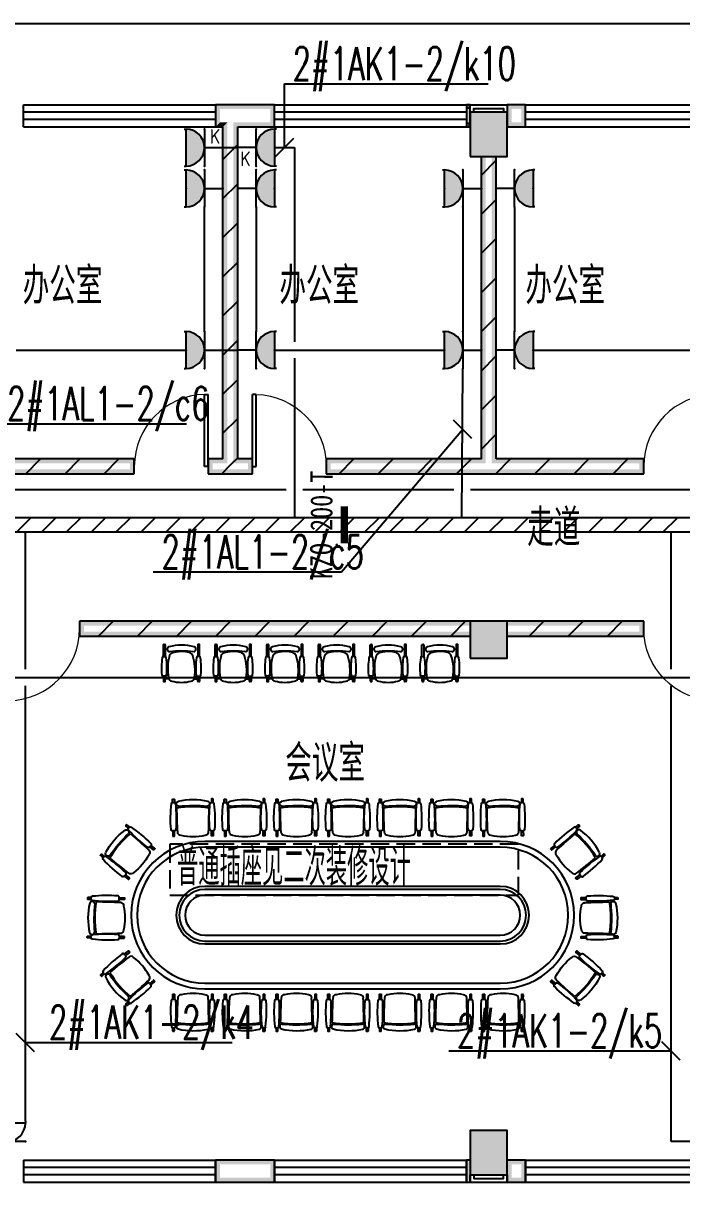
# Model space of a CAD drawing. Extents: x 101023 to 279373, y -114511 to 293844.
# Drawn here: x 160630 to 169540, y 260590 to 276538 of the extents above; entities that cross this region are included whole.
import ezdxf
from ezdxf.enums import TextEntityAlignment as Align

# ---------------------------------------------------------------- set-up
doc = ezdxf.new("R2010")
doc.units = 0
doc.header["$LTSCALE"] = 1000
doc.header["$MEASUREMENT"] = 0
doc.linetypes.add('DASH', pattern=[0.35, 0.25, -0.1])
for name, color, linetype in [('A-WALL-PATT', 252, 'Continuous'), ('BZ', 7, 'Continuous'), ('CABLETRAY', 3, 'Continuous'), ('COLUMN', 2, 'Continuous'), ('DIM-照明', 3, 'Continuous'), ('DOTLN', 2, 'DASH'), ('EQUIP-插座', 3, 'Continuous'), ('EQUIP-照明', 3, 'Continuous'), ('PUB_HATCH', 8, 'Continuous'), ('PUB_TEXT', 7, 'Continuous'), ('PUB_WALL', 2, 'Continuous'), ('STAIR', 2, 'Continuous'), ('TEL_HATCH', 8, 'Continuous'), ('WALL', 2, 'Continuous'), ('WINDOW', 2, 'Continuous'), ('WIRE-照明', 6, 'Continuous'), ('家具', 8, 'Continuous'), ('抗震支吊架', 2, 'Continuous'), ('排水', 153, 'Continuous')]:
    doc.layers.add(name, color=color, linetype=linetype)
doc.styles.add('_TEL_ATTDEF', font='gbenor', dxfattribs={"bigfont": 'gbcbig'})
doc.styles.add('_TEL_DIM', font='simplex.shx', dxfattribs={"width": 0.8, "height": 3.5, "bigfont": 'gbcbig.shx'})
doc.styles.add('kzcad', font='', dxfattribs={"width": 0.8})
doc.styles.get("Standard").update_dxf_attribs({"font": 'simplex.shx', "width": 0.8, "bigfont": 'gbcbig.shx'})
doc.styles.get('kzcad').set_extended_font_data('SimSun')
pattern_1 = [(45, (-908016.57, -754752.9), (-265.16515, 265.16515), [])]

# ---------------------------------------------------------------- blocks, each defined once
blk = doc.blocks.new('$equip$00001237')
for p, q in [((-0.5, 1.05), (-0.5, 1)), ((-0.5, 1), (0.5, 1)), ((0.5, 1.05), (0.5, 1)), ((0.5, 0.5), (-0.5, 0.5)), ((0, 0.5), (0, 0))]:
    blk.add_line(p, q)
blk.add_arc((0, 1), 0.5, 180, 0)
for p in [(0, 1), (-0.5, 0.5), (0.5, 0.5), (0, 0)]:
    blk.add_point(p)
for points in [[(0.433, 0.75), (-0.433, 0.75), (0.5, 1), (-0.5, 1)], [(0.25, 0.567), (-0.25, 0.567), (0.433, 0.75), (-0.433, 0.75)], [(0, 0.5), (0, 0.5), (0.25, 0.567), (-0.25, 0.567)]]:
    blk.add_solid(points)
at = {"flags": 9}
blk.add_attdef('A', (0, 0), '', height=0.00002, dxfattribs=at)
blk = doc.blocks.new('$equip$00001764')
for p, q in [((-0.5, 1.05), (-0.5, 1)), ((-0.5, 1), (0.5, 1)), ((0.5, 1.05), (0.5, 1)), ((0.5, 0.5), (-0.5, 0.5)), ((0, 0.5), (0, 0))]:
    blk.add_line(p, q)
blk.add_arc((0, 1), 0.5, 180, 0)
for p in [(-0.5, 0.5), (0.5, 0.5), (0, 0)]:
    blk.add_point(p)
for points in [[(0.433, 0.75), (-0.433, 0.75), (0.5, 1), (-0.5, 1)], [(0.25, 0.567), (-0.25, 0.567), (0.433, 0.75), (-0.433, 0.75)], [(0, 0.5), (0, 0.5), (0.25, 0.567), (-0.25, 0.567)]]:
    blk.add_solid(points)
at = {"color": 7, "style": '_TEL_DIM'}
blk.add_attdef('$TEXT$', text='', height=0.4, dxfattribs=at).set_placement((0.303, 0.211), align=Align.MIDDLE_CENTER)
at = {"color": 7, "style": '_TEL_DIM', "flags": 1}
blk.add_attdef('A', text='', height=0.00002, dxfattribs=at).set_placement((0, 0), align=Align.MIDDLE_CENTER)
blk = doc.blocks.new('$equip$00001239')
for p, q in [((-0.5, 1.05), (-0.5, 1)), ((0.5, 1), (-0.5, 1)), ((0.5, 1.05), (0.5, 1)), ((0.5, 0.5), (-0.5, 0.5)), ((0, 0.5), (0, 0))]:
    blk.add_line(p, q)
blk.add_arc((0, 1), 0.5, 180, 0)
for points in [[(0, 0.75), (-0.433, 0.75), (0, 1), (-0.5, 1)], [(0, 0.567), (-0.25, 0.567), (0, 0.75), (-0.433, 0.75)], [(0, 0.5), (0, 0.5), (0, 0.567), (-0.25, 0.567)]]:
    blk.add_solid(points)
at = {"layer": 'EQUIP-照明'}
for p in [(0, 1), (-0.5, 0.5), (0.5, 0.5), (0, 0)]:
    blk.add_point(p, dxfattribs=at)
at = {"layer": 'EQUIP-照明', "flags": 9}
blk.add_attdef('A', (0, 0), '', height=0.00002, dxfattribs=at)
blk = doc.blocks.new('办公椅2')
at = {"layer": '家具', "color": 8}
for p, q in [((10, 239), (10, 225)), ((81, 244), (15, 244)), ((15, 220), (82, 220)), ((49, 175), (49, 220)), ((49, 220), (65, 220)), ((65, 220), (65, 177)), ((508, 220), (350, 220)), ((352, 244), (508, 244)), ((513, 239), (513, 225)), ((10, -239), (10, -225)), ((15, -220), (82, -220)), ((81, -244), (15, -244)), ((49, -175), (49, -220)), ((49, -220), (65, -220)), ((65, -220), (65, -177)), ((508, -220), (350, -220)), ((352, -244), (508, -244)), ((513, -239), (513, -225))]:
    blk.add_line(p, q, dxfattribs=at)
at = {"layer": '家具'}
for p, q in [((82, 220), (82, 248)), ((349, 242), (349, 226)), ((82, -215), (82, -244)), ((349, -237), (349, -221))]:
    blk.add_line(p, q, dxfattribs=at)
at = {"layer": '家具', "color": 8}
for centre, start, end in [((15, 239), 90, 180), ((15, 225), 180, 270), ((508, 239), 0, 90), ((508, 225), 270, 0), ((15, -225), 90, 180), ((15, -239), 180, 270), ((508, -225), 0, 90), ((508, -239), 270, 0)]:
    blk.add_arc(centre, 4.75, start, end, dxfattribs=at)
at = {"layer": '家具'}
for centre, radius, start, end in [((63, 132), 45, 90, 180), ((185, -515), 702, 75.5446, 100.0038), ((101, 248), 19, 88.1438, 180), ((101, 220), 19, 180, 271.7658), ((193, -568), 840, 80.5473, 96.2767), ((193, 1087), 890, 264.0894, 278.9516), ((330, 242), 19, 0, 88.1438), ((330, 226), 19, 271.7658, 0), ((325, 93), 80.3, 4.194, 64.106), ((434, 164), 19, 136.4792, 185.4621), ((-1029, -1), 1453, 353.532, 6.4617), ((449, 160), 33.7, 16.6732, 149.5945), ((-146, -1), 650, 344.7441, 15.2559), ((495, 0), 495, 164.5288, 195.4712), ((-20, -5), 438, 346.2625, 13.7375), ((63, -132), 45, 180, 270), ((160, 498), 682, 261.8325, 287.0693), ((322, -71), 91.4, 294.6215, 335.3785), ((101, -215), 19, 88.2342, 180), ((101, -244), 19, 180, 271.8562), ((193, 573), 840, 263.7233, 279.4527), ((193, -1082), 890, 81.0484, 95.9106), ((330, -221), 19, 0, 88.2342), ((330, -237), 19, 271.8562, 0), ((434, -167), 19, 174.5326, 222.4664), ((449, -163), 33.5, 209.2091, 344.346)]:
    blk.add_arc(centre, radius, start, end, dxfattribs=at)
blk = doc.blocks.new('办公椅6')
at = {"layer": '家具'}
for p, q in [((83, 245), (83, 273)), ((465, 265), (464, 249)), ((81, -250), (81, -279)), ((466, -275), (466, -258))]:
    blk.add_line(p, q, dxfattribs=at)
at = {"layer": '家具', "color": 8}
for points in [[(82, 273), (17, 274, 0.414214), (12, 269), (12, 255, 0.414214), (16, 250), (83, 250)], [(467, 271), (509, 271, -0.414214), (514, 266), (514, 252, -0.414214), (509, 248), (465, 248)], [(79, -274), (14, -274, -0.414214), (9, -269), (9, -255, -0.414214), (14, -250), (81, -251)], [(469, -276), (506, -276, 0.414214), (511, -272), (511, -258, 0.414214), (507, -253), (468, -253)]]:
    blk.add_lwpolyline(points, format="xyb", dxfattribs=at)
at = {"layer": '家具'}
for centre, radius, start, end in [((741, -4), 741, 167.0681, 192.3319), ((64, 162), 45, 89.7, 179.7), ((444, -11012), 11225, 90.2565, 91.9408), ((102, 273), 19, 87.8438, 179.7), ((102, 244), 19, 179.7, 271.4658), ((230, -1577), 1873, 83.3734, 93.9026), ((250, 2204), 1984, 265.7407, 275.6942), ((-845, 4), 1257, 349.8473, 9.5527), ((-1609, 10), 2033, 354.2379, 5.1674), ((435, 195), 19, 137.2336, 185.1674), ((450, 191), 33.5, 15.354, 150.4909), ((446, 265), 19, 359.7, 87.8438), ((445, 249), 19, 271.4658, 359.7), ((-389, 4), 894, 346.6997, 12.7003), ((62, -162), 45, 179.7, 269.7), ((559, 11006), 11225, 267.4592, 269.1435), ((100, -250), 19, 87.9342, 179.7), ((100, -279), 19, 179.7, 271.5562), ((249, 1621), 1925, 265.5539, 275.9414), ((229, -2265), 2038, 83.7863, 93.6061), ((433, -196), 19, 174.2379, 223.2208), ((448, -192), 33.7, 210.1055, 343.0268), ((447, -258), 19, 359.7, 87.9342), ((447, -274), 19, 271.5562, 359.7)]:
    blk.add_arc(centre, radius, start, end, dxfattribs=at)
blk = doc.blocks.new('会议桌')
at = {"layer": '家具'}
for p, q in [((2045, 972), (-1955, 972)), ((2045, 322), (-1955, 322)), ((-1955, -378), (2045, -378)), ((-1955, -1028), (2045, -1028))]:
    blk.add_line(p, q, dxfattribs=at)
at = {"layer": '家具', "color": 8}
for p, q in [((2045, 892), (-1955, 892)), ((2045, 362), (-1955, 362)), ((2045, 242), (-1955, 242)), ((-1955, -298), (2045, -298)), ((-1955, -418), (2045, -418)), ((-1955, -948), (2045, -948))]:
    blk.add_line(p, q, dxfattribs=at)
at = {"layer": '家具'}
for centre, radius, start, end in [((-1955, -28), 1000, 90, 270), ((2045, -28), 1000, 270, 90), ((-1955, -28), 350, 90, 270), ((2045, -28), 350, 270, 90)]:
    blk.add_arc(centre, radius, start, end, dxfattribs=at)
at = {"layer": '家具', "color": 8}
for centre, radius, start, end in [((-1955, -28), 920, 90, 270), ((2045, -28), 920, 270, 90), ((-1955, -28), 390, 90, 270), ((2045, -28), 390, 270, 90), ((-1955, -28), 270, 90, 270), ((2045, -28), 270, 270, 90)]:
    blk.add_arc(centre, radius, start, end, dxfattribs=at)
at = {"layer": '家具'}
for p, rotation in [((-1993, 1033), 90), ((-1293, 1033), 90), ((-593, 1033), 90), ((107, 1033), 90), ((807, 1033), 90), ((1507, 1033), 90), ((2207, 1033), 90), ((2894, 656), 40.89750937394187), ((-2805, -713), 220.8975093739419)]:
    blk.add_blockref('办公椅6', p, dxfattribs=dict(at, rotation=rotation))
at = {"layer": '家具', "xscale": -1}
for p, rotation in [((-2805, 656), 319.1024906260187), ((2894, -713), 139.1024906260582), ((-1993, -1090), 90), ((-1293, -1090), 90), ((-593, -1090), 90), ((107, -1090), 90), ((807, -1090), 90), ((1507, -1090), 90), ((2207, -1090), 90)]:
    blk.add_blockref('办公椅6', p, dxfattribs=dict(at, rotation=rotation))
blk.add_blockref('办公椅6', (-3036, 10), dxfattribs=at)
at = {"layer": '家具'}
blk.add_blockref('办公椅6', (3125, 10), dxfattribs=at)
blk = doc.blocks.new('$WINLIB2D$00000001')
at = {"color": 0}
for points in [[(-0.5, 0.5), (-0.5, -0.5)], [(-0.5, 0.5), (0.5, 0.5)], [(0.5, -0.5), (0.5, 0.5)], [(0.5, 0.1667), (-0.5, 0.1667)], [(0.5, -0.1667), (-0.5, -0.1667)], [(-0.5, -0.5), (0.5, -0.5)]]:
    blk.add_lwpolyline(points, dxfattribs=at)
blk = doc.blocks.new('$DorLib2D$00000001')
for p, q in [((0.45, 0.975), (0.5, 0.975)), ((0.45, 0), (0.45, 0.975)), ((0.5, 0), (0.5, 0.975)), ((0.5, 0), (0.45, 0))]:
    blk.add_line(p, q)
at = {"lineweight": 13}
blk.add_arc((0.475, 0), 0.975, 91.4693, 180, dxfattribs=at)
blk = doc.blocks.new('_FZH')
blk.add_lwpolyline([(-0.5, -0.5), (0.5, -0.5), (0.5, 0.5), (-0.5, 0.5)], close=True)
at = {"layer": 'PUB_HATCH'}
blk.add_solid([(-0.5, -0.5), (0.5, -0.5), (-0.5, 0.5), (0.5, 0.5)], dxfattribs=at)
blk = doc.blocks.new('A$C40CE5D7B')
at = {"layer": 'A-WALL-PATT'}
h = blk.add_hatch(dxfattribs=at)
h.set_pattern_fill('普通砖', color=256, scale=150, style=0)
h.set_pattern_definition(pattern_1)
h.paths.add_polyline_path([(47100, 103903), (47140, 103910), (47200, 103970), (47200, 108470), (47100, 108570), (47000, 108470), (47000, 103970), (47060, 103910)])
h = blk.add_hatch(dxfattribs=at)
h.set_pattern_fill('普通砖', color=256, scale=150, style=0)
h.set_pattern_definition(pattern_1)
h.paths.add_polyline_path([(50700, 108070), (50500, 108070), (50500, 103970), (50560, 103910), (50600, 103903), (50640, 103910), (50700, 103970)])
h = blk.add_hatch(dxfattribs=at)
h.set_pattern_fill('普通砖', color=256, scale=150, style=0)
h.set_pattern_definition(pattern_1)
h.paths.add_polyline_path([(43600, 103903), (43600, 103770), (45800, 103770), (45800, 103970), (43700, 103970), (43640, 103910)])
h = blk.add_hatch(dxfattribs=at)
h.set_pattern_fill('普通砖', color=256, scale=150, style=0)
h.set_pattern_definition(pattern_1)
h.paths.add_polyline_path([(47060, 103910), (47000, 103970), (46800, 103970), (46800, 103770), (47100, 103770), (47100, 103903)])
h = blk.add_hatch(dxfattribs=at)
h.set_pattern_fill('普通砖', color=256, scale=150, style=0)
h.set_pattern_definition(pattern_1)
h.paths.add_polyline_path([(47100, 103903), (47100, 103770), (47400, 103770), (47400, 103970), (47200, 103970), (47140, 103910)])
h = blk.add_hatch(dxfattribs=at)
h.set_pattern_fill('普通砖', color=256, scale=150, style=0)
h.set_pattern_definition(pattern_1)
h.paths.add_polyline_path([(50560, 103910), (50500, 103970), (48400, 103970), (48400, 103770), (50600, 103770), (50600, 103903)])
h = blk.add_hatch(dxfattribs=at)
h.set_pattern_fill('普通砖', color=256, scale=150, style=0)
h.set_pattern_definition(pattern_1)
h.paths.add_polyline_path([(50600, 103903), (50600, 103770), (52700, 103770), (52700, 103970), (50700, 103970), (50640, 103910)])
h = blk.add_hatch(dxfattribs=at)
h.set_pattern_fill('普通砖', color=256, scale=150, style=0)
h.set_pattern_definition(pattern_1)
h.paths.add_polyline_path([(50350, 101570), (50350, 101770), (45058, 101770), (45058, 101570)])
h = blk.add_hatch(dxfattribs=at)
h.set_pattern_fill('普通砖', color=256, scale=150, style=0)
h.set_pattern_definition(pattern_1)
h.paths.add_polyline_path([(50850, 101770), (50850, 101570), (52700, 101570), (52700, 101770)])
at = {"layer": 'PUB_WALL'}
for points in [[(47100, 108770), (46900, 108770), (46960, 108710), (47100, 108710)], [(46900, 108770), (46900, 108470), (46960, 108530), (46960, 108710)], [(47700, 108770), (47100, 108770), (47100, 108710), (47640, 108710)], [(47700, 108470), (47700, 108770), (47640, 108710), (47640, 108530)], [(50350, 108770), (50300, 108770), (50360, 108710), (50290, 108710)], [(50350, 108470), (50350, 108770), (50290, 108710), (50290, 108530)], [(50300, 108770), (50300, 108470), (50360, 108530), (50360, 108710)], [(51100, 108770), (50850, 108770), (50910, 108710), (51040, 108710)], [(50850, 108770), (50850, 108470), (50910, 108530), (50910, 108710)], [(51100, 108470), (51100, 108770), (51040, 108710), (51040, 108530)], [(50850, 108670), (50350, 108670), (50410, 108610), (50790, 108610)], [(50350, 108670), (50350, 108070), (50410, 108130), (50410, 108610)], [(50850, 108070), (50850, 108670), (50790, 108610), (50790, 108130)], [(46900, 108470), (47000, 108470), (47060, 108530), (46960, 108530)], [(47000, 103970), (47000, 108470), (47060, 108530), (47060, 103910)], [(47200, 103970), (47200, 108470), (47140, 108530), (47140, 103910)], [(47200, 108470), (47700, 108470), (47640, 108530), (47140, 108530)], [(50300, 108470), (50350, 108470), (50290, 108530), (50360, 108530)], [(50850, 108470), (51100, 108470), (51040, 108530), (50910, 108530)], [(50350, 108070), (50850, 108070), (50790, 108130), (50410, 108130)], [(50560, 108070), (50500, 108070), (50500, 103970), (50560, 103910)], [(50700, 108070), (50640, 108070), (50640, 103910), (50700, 103970)], [(43600, 103770), (45800, 103770), (45740, 103830), (43600, 103830)], [(45800, 103970), (43700, 103970), (43640, 103910), (45740, 103910)], [(45800, 103770), (45800, 103970), (45740, 103910), (45740, 103830)], [(47000, 103970), (46800, 103970), (46860, 103910), (47060, 103910)], [(46800, 103970), (46800, 103770), (46860, 103830), (46860, 103910)], [(46800, 103770), (47100, 103770), (47100, 103830), (46860, 103830)], [(47100, 103770), (47400, 103770), (47340, 103830), (47100, 103830)], [(47400, 103970), (47200, 103970), (47140, 103910), (47340, 103910)], [(47400, 103770), (47400, 103970), (47340, 103910), (47340, 103830)], [(50500, 103970), (48400, 103970), (48460, 103910), (50560, 103910)], [(48400, 103970), (48400, 103770), (48460, 103830), (48460, 103910)], [(48400, 103770), (50600, 103770), (50600, 103830), (48460, 103830)], [(50600, 103770), (52700, 103770), (52640, 103830), (50600, 103830)], [(52700, 103970), (50700, 103970), (50640, 103910), (52640, 103910)], [(52700, 103770), (52700, 103970), (52640, 103910), (52640, 103830)], [(50350, 101710), (50350, 101770), (45058, 101770), (45118, 101710)], [(45058, 101770), (45058, 101570), (45118, 101630), (45118, 101710)], [(50850, 101770), (50350, 101770), (50410, 101710), (50790, 101710)], [(50350, 101770), (50350, 101270), (50410, 101330), (50410, 101710)], [(50850, 101270), (50850, 101770), (50790, 101710), (50790, 101330)], [(50850, 101770), (50850, 101710), (52640, 101710), (52700, 101770)], [(52700, 101570), (52700, 101770), (52640, 101710), (52640, 101630)], [(50350, 101570), (50350, 101630), (45118, 101630), (45058, 101570)], [(50850, 101630), (50850, 101570), (52700, 101570), (52640, 101630)], [(50350, 101270), (50850, 101270), (50790, 101330), (50410, 101330)], [(50850, 94870), (50350, 94870), (50410, 94810), (50790, 94810)], [(50350, 94870), (50350, 94270), (50410, 94330), (50410, 94810)], [(50850, 94270), (50850, 94870), (50790, 94810), (50790, 94330)], [(47700, 94470), (46900, 94470), (46960, 94410), (47640, 94410)], [(46900, 94470), (46900, 94170), (46960, 94230), (46960, 94410)], [(47700, 94170), (47700, 94470), (47640, 94410), (47640, 94230)], [(50350, 94170), (50350, 94470), (50290, 94410), (50290, 94230)], [(50360, 94270), (50350, 94270), (50350, 94420), (50300, 94470), (50300, 94170), (50360, 94230)], [(51100, 94470), (50850, 94470), (50910, 94410), (51040, 94410)], [(50850, 94470), (50850, 94270), (50850, 94170), (50910, 94230), (50910, 94410)], [(51100, 94170), (51100, 94470), (51040, 94410), (51040, 94230)], [(50350, 94270), (50850, 94270), (50790, 94330), (50410, 94330)], [(46900, 94170), (47700, 94170), (47640, 94230), (46960, 94230)], [(50850, 94170), (51100, 94170), (51040, 94230), (50910, 94230)]]:
    blk.add_hatch(color=256, dxfattribs=at).paths.add_polyline_path(points)
for points in [[(50350, 108670), (50350, 108770), (50850, 108770), (50850, 108670)], [(50400, 108670), (50400, 108720), (50800, 108720), (50800, 108670)], [(50350, 94270), (50350, 94170), (50850, 94170), (50850, 94270)], [(50400, 94270), (50400, 94220), (50800, 94220), (50800, 94270)]]:
    blk.add_lwpolyline(points)
at = {"layer": 'WALL'}
for p, q in [((47100, 108770), (46900, 108770)), ((46900, 108770), (46900, 108470)), ((47700, 108770), (47100, 108770)), ((47700, 108470), (47700, 108770)), ((50350, 108770), (50300, 108770)), ((50300, 108770), (50300, 108470)), ((50350, 108470), (50350, 108770)), ((51100, 108770), (50850, 108770)), ((50850, 108770), (50850, 108470)), ((51100, 108470), (51100, 108770)), ((46900, 108470), (47000, 108470)), ((47000, 103970), (47000, 108470)), ((47200, 103970), (47200, 108470)), ((47200, 108470), (47700, 108470)), ((50300, 108470), (50350, 108470)), ((50850, 108470), (51100, 108470)), ((50500, 103970), (50500, 108070)), ((50700, 103970), (50700, 108070)), ((45800, 103970), (43700, 103970)), ((45800, 103770), (45800, 103970)), ((47000, 103970), (46800, 103970)), ((46800, 103970), (46800, 103770)), ((47400, 103970), (47200, 103970)), ((47400, 103770), (47400, 103970)), ((50500, 103970), (48400, 103970)), ((48400, 103970), (48400, 103770)), ((52700, 103970), (50700, 103970)), ((52700, 103770), (52700, 103970)), ((43600, 103770), (45800, 103770)), ((46800, 103770), (47100, 103770)), ((47100, 103770), (47400, 103770)), ((48400, 103770), (50600, 103770)), ((50600, 103770), (52700, 103770)), ((50350, 101770), (45058, 101770)), ((45058, 101770), (45058, 101570)), ((52700, 101770), (50850, 101770)), ((52700, 101570), (52700, 101770)), ((45058, 101570), (50350, 101570)), ((50850, 101570), (52700, 101570)), ((47700, 94470), (46900, 94470)), ((46900, 94470), (46900, 94170)), ((47700, 94170), (47700, 94470)), ((50350, 94470), (50300, 94470)), ((50300, 94470), (50300, 94170)), ((51100, 94470), (50850, 94470)), ((51100, 94170), (51100, 94470)), ((50350, 94170), (50350, 94270)), ((50850, 94270), (50850, 94170)), ((46900, 94170), (47700, 94170)), ((50300, 94170), (50350, 94170)), ((50850, 94170), (51100, 94170))]:
    blk.add_line(p, q, dxfattribs=at)
at = {"layer": '排水'}
blk.add_lwpolyline([(17650, 89770), (17650, 95070), (7900, 95070), (7900, 97370), (7300, 97370), (7300, 107570), (7900, 107570), (7900, 109870), (58850, 109870), (58850, 107870), (63700, 107870), (63700, 109870), (64900, 109870)], dxfattribs=at)
at = {"layer": 'COLUMN'}
for p, xscale, yscale, zscale, rotation in [((50600, 108370), 499.9999997275881, 599.9878817838617, 599.9878817838617, 359.9999999826844), ((50600, 101520), 499.9999996147817, 500.0000000976725, 500.0000000976725, 359.9999999789758), ((50600, 94570), 499.999999578693, 600.0121179767884, 600.0121179767884, 1.057878909449999e-08)]:
    blk.add_blockref('_FZH', p, dxfattribs=dict(at, xscale=xscale, yscale=yscale, zscale=zscale, rotation=rotation))
at = {"layer": 'WINDOW', "rotation": 180}
for name, p, xscale, yscale, zscale in [('$WINLIB2D$00000001', (45600, 108620), -2600, 300, 2600), ('$WINLIB2D$00000001', (49000, 108620), -2600, 300, 2600), ('$WINLIB2D$00000001', (52400, 108620), -2600, 300, 2600), ('$DorLib2D$00000001', (44558, 101670), 1000, 1000, -1000), ('$DorLib2D$00000001', (53200, 101670), -1000, 1000, 1000)]:
    blk.add_blockref(name, p, dxfattribs=dict(at, xscale=xscale, yscale=yscale, zscale=zscale))
at = {"layer": 'WINDOW'}
for name, p, xscale, yscale, zscale in [('$DorLib2D$00000001', (46300, 103870), 1000, 1000, 1000), ('$DorLib2D$00000001', (47900, 103870), -1000, 1000, -1000), ('$DorLib2D$00000001', (53200, 103870), 1000, 1000, 1000), ('$WINLIB2D$00000001', (45600, 94320), 2600, 300, -2600), ('$WINLIB2D$00000001', (49000, 94320), 2600, 300, -2600), ('$WINLIB2D$00000001', (52400, 94320), 2600, 300, -2600)]:
    blk.add_blockref(name, p, dxfattribs=dict(at, xscale=xscale, yscale=yscale, zscale=zscale))
at = {"layer": '家具', "lineweight": 9}
for name, p, rotation in [('办公椅2', (46439, 100943), 90), ('办公椅2', (47139, 100943), 90), ('办公椅2', (47839, 100943), 90), ('办公椅2', (48539, 100943), 90), ('办公椅2', (49239, 100943), 90), ('办公椅2', (49939, 100943), 90), ('会议桌', (48802, 97760), 180)]:
    blk.add_blockref(name, p, dxfattribs=dict(at, rotation=rotation))
at = {"layer": 'PUB_TEXT'}
for s, p in [('办公室', (44288, 106067)), ('办公室', (47765, 106067)), ('办公室', (51097, 106067)), ('走道', (51121, 102789)), ('会议室', (47844, 99598))]:
    blk.add_text(s, height=500, dxfattribs=at).set_placement(p)

msp = doc.modelspace()

# ---------------------------------------------------------------- linework, layer by layer
at = {"layer": 'CABLETRAY'}
for p, q in [((130905, 269844), (177465, 269844)), ((177465, 269644), (130905, 269644))]:
    msp.add_line(p, q, dxfattribs=at)
at = {"layer": 'DIM-照明'}
for p, q in [((164286, 274980), (164039, 274733)), ((166702, 270915), (166455, 271163)), ((160778, 262606), (160531, 262854)), ((169522, 262491), (169275, 262739))]:
    msp.add_line(p, q, dxfattribs=at)
for points in [[(164162, 274857), (164162, 275720)], [(164162, 275720), (166924, 275720)], [(160295, 271115), (162835, 271115)], [(166578, 271039), (164937, 269104)], [(164937, 269104), (162386, 269104)], [(160655, 262730), (160862, 262730)], [(160862, 262730), (163457, 262730)], [(168973, 262615), (166389, 262615)], [(169399, 262615), (168973, 262615)]]:
    msp.add_lwpolyline(points, dxfattribs=at)
at = {"layer": 'DOTLN', "linetype": 'DASH'}
msp.add_lwpolyline([(162610, 264726), (167332, 264726), (167332, 265416), (162610, 265416)], close=True, dxfattribs=at)
at = {"layer": 'TEL_HATCH', "linetype": 'Continuous'}
for p, q in [((160534, 269644), (160734, 269844)), ((160871, 269644), (161071, 269844)), ((161208, 269644), (161408, 269844)), ((161544, 269644), (161744, 269844)), ((161881, 269644), (162081, 269844)), ((162218, 269644), (162418, 269844)), ((162555, 269644), (162755, 269844)), ((162891, 269644), (163091, 269844)), ((163228, 269644), (163428, 269844)), ((163565, 269644), (163765, 269844)), ((163902, 269644), (164102, 269844)), ((164238, 269644), (164438, 269844)), ((164575, 269644), (164775, 269844)), ((164912, 269644), (165112, 269844)), ((165249, 269644), (165449, 269844)), ((165585, 269644), (165785, 269844)), ((165922, 269644), (166122, 269844)), ((166259, 269644), (166459, 269844)), ((166596, 269644), (166796, 269844)), ((166933, 269644), (167133, 269844)), ((167269, 269644), (167469, 269844)), ((167606, 269644), (167806, 269844)), ((167943, 269644), (168143, 269844)), ((168280, 269644), (168480, 269844)), ((168616, 269644), (168816, 269844)), ((168953, 269644), (169153, 269844)), ((169290, 269644), (169490, 269844))]:
    msp.add_line(p, q, dxfattribs=at)
at = {"layer": 'WIRE-照明', "linetype": 'Continuous'}
for p, q in [((163330, 274857), (163530, 274857)), ((163080, 272364), (163080, 274054)), ((163780, 274054), (163780, 272364)), ((166580, 274054), (166580, 272364)), ((167280, 274054), (167280, 272364)), ((160530, 272114), (162830, 272114)), ((163330, 272114), (163530, 272114)), ((164030, 272114), (166330, 272114)), ((167530, 272114), (169730, 272114)), ((166567, 269844), (166580, 271864))]:
    msp.add_line(p, q, dxfattribs=at)
at = {"layer": 'WIRE-照明'}
for p, q in [((164030, 274857), (164301, 274857)), ((164301, 274857), (164301, 272227)), ((164301, 272002), (164301, 269844)), ((159682, 270225), (164188, 270225)), ((164413, 270225), (166457, 270225)), ((166682, 270225), (170567, 270225)), ((160655, 267789), (160655, 269644)), ((169399, 267789), (169399, 269644)), ((153130, 267676), (169980, 267676)), ((160655, 261663), (160655, 267564)), ((169399, 261388), (169399, 267564)), ((169780, 261388), (169399, 261388))]:
    msp.add_line(p, q, dxfattribs=at)
at = {"layer": '抗震支吊架', "color": 2, "const_width": 100}
msp.add_lwpolyline([(164973, 269494), (164973, 269994)], dxfattribs=at)

# ---------------------------------------------------------------- block references
at = {"layer": 'EQUIP-插座'}
ref = msp.add_blockref('$equip$00001764', (163330, 274857), dxfattribs=dict(at, xscale=500, yscale=500, zscale=500, rotation=90))
ref.add_attrib('$TEXT$', 'K', dxfattribs={"layer": '0', "color": 7, "height": 200, "style": '_TEL_ATTDEF'}).set_placement((163224, 275008), align=Align.MIDDLE_CENTER)
ref = msp.add_blockref('$equip$00001764', (163530, 274857), dxfattribs=dict(at, xscale=500, yscale=500, zscale=500, rotation=270))
ref.add_attrib('$TEXT$', 'K', dxfattribs={"layer": '0', "color": 7, "height": 200, "style": '_TEL_ATTDEF'}).set_placement((163635, 274705), align=Align.MIDDLE_CENTER)
at = {"layer": 'EQUIP-插座', "xscale": 500, "yscale": 500, "zscale": 500}
for p, rotation in [((163330, 274304), 90), ((163530, 274304), 270), ((166830, 274304), 90), ((167030, 274304), 270), ((163330, 272114), 90), ((163530, 272114), 270), ((166830, 272114), 90), ((167030, 272114), 270)]:
    msp.add_blockref('$equip$00001237', p, dxfattribs=dict(at, rotation=rotation))
msp.add_blockref('$equip$00001239', (160405, 261138), dxfattribs=at)
at = {"layer": 'STAIR'}
msp.add_blockref('A$C40CE5D7B', (116330, 166668), dxfattribs=at)

# ---------------------------------------------------------------- texts
at = {"layer": 'BZ', "style": '_TEL_DIM', "width": 0.8}
msp.add_text('普通插座见二次装修设计', height=500, dxfattribs=at).set_placement((162708, 264856))
at = {"layer": 'DIM-照明', "color": 7, "style": '_TEL_DIM', "width": 0.64}
for s, p in [('2#1AK1-2/k10', (164275, 275770)), ('2#1AL1-2/c6', (160407, 271165)), ('2#1AL1-2/c5', (162499, 269154)), ('2#1AK1-2/k4', (160975, 262780)), ('2#1AK1-2/k5', (166501, 262665))]:
    msp.add_text(s, height=450, dxfattribs=at).set_placement(p)
at = {"layer": '抗震支吊架', "color": 2, "style": 'kzcad', "width": 0.8}
msp.add_text('KZQ-200-T', height=300, rotation=89.8854, dxfattribs=at).set_placement((164813, 269744), align=Align.CENTER)

doc.saveas('drawing.dxf')
